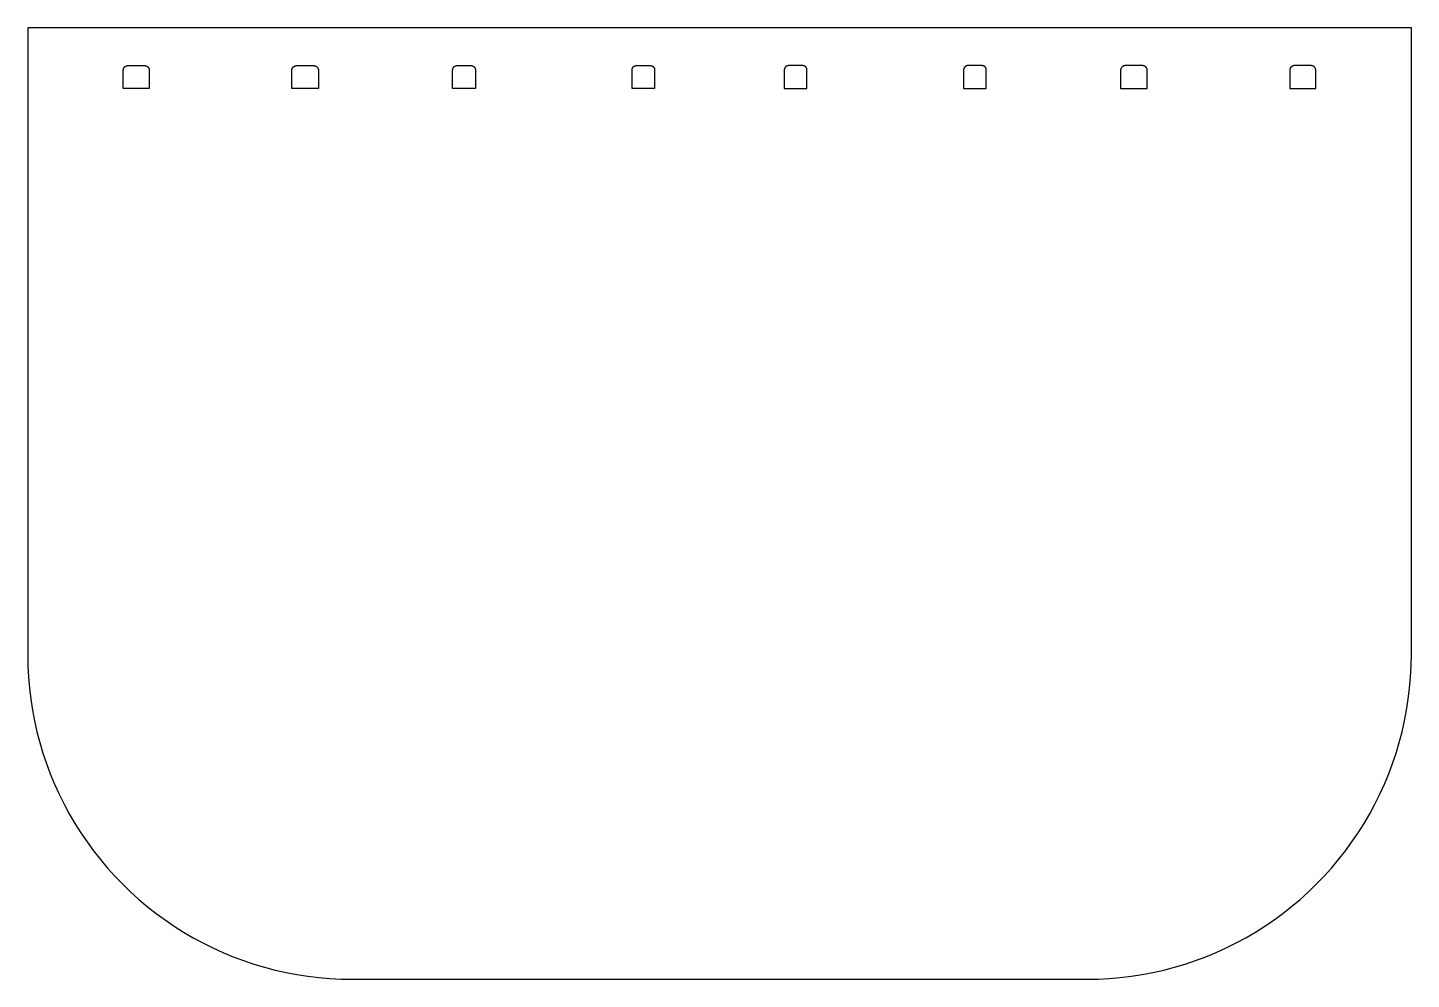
# Model space of a CAD drawing. Header units: millimetres. Extents: x -144 to 176, y -312 to -92.
import ezdxf

# ---------------------------------------------------------------- set-up
doc = ezdxf.new("R2010")
doc.units = ezdxf.units.MM
doc.header["$MEASUREMENT"] = 0
doc.layers.add('Layer 01', color=1, linetype='Continuous', true_color=0xff0000)

msp = doc.modelspace()

# ---------------------------------------------------------------- linework, layer by layer
at = {"layer": 'Layer 01'}
for points in [[(-34.98, -92.34), (-144.24, -92.34)], [(-144.24, -92.34), (-144.24, -237.34)], [(66.38, -92.34), (-34.98, -92.34)], [(175.65, -92.34), (66.38, -92.34)], [(175.65, -237.34), (175.65, -92.34)], [(-122.14, -102.11), (-122.14, -102.09), (-122.14, -102.08), (-122.13, -102.06), (-122.13, -102.05), (-122.13, -102.03), (-122.13, -102.01), (-122.13, -102), (-122.13, -101.98), (-122.12, -101.97), (-122.12, -101.95), (-122.11, -101.92), (-122.11, -101.89), (-122.1, -101.86), (-122.09, -101.82), (-122.08, -101.81), (-122.08, -101.79), (-122.07, -101.78), (-122.07, -101.76), (-122.06, -101.75), (-122.05, -101.73), (-122.04, -101.71), (-122.03, -101.68), (-122.01, -101.65), (-122, -101.63), (-121.98, -101.6), (-121.97, -101.58), (-121.95, -101.56), (-121.93, -101.53), (-121.91, -101.51), (-121.89, -101.48), (-121.87, -101.46), (-121.85, -101.44), (-121.82, -101.42), (-121.8, -101.4), (-121.77, -101.37), (-121.75, -101.35), (-121.72, -101.33), (-121.7, -101.32), (-121.67, -101.3), (-121.64, -101.28), (-121.61, -101.26), (-121.58, -101.25), (-121.55, -101.23), (-121.52, -101.22), (-121.49, -101.21), (-121.46, -101.19), (-121.43, -101.18), (-121.4, -101.17), (-121.37, -101.16), (-121.34, -101.15), (-121.31, -101.14), (-121.27, -101.14), (-121.24, -101.13), (-121.21, -101.13), (-121.18, -101.12), (-121.14, -101.12), (-121.11, -101.11), (-121.08, -101.11), (-121.05, -101.11), (-121.01, -101.11)], [(-116.15, -106.42), (-122.14, -106.42), (-122.14, -102.11)], [(-121.01, -101.11), (-117.28, -101.11)], [(-117.28, -101.11), (-117.25, -101.11), (-117.23, -101.11), (-117.2, -101.11), (-117.18, -101.11)], [(-117.18, -101.11), (-117.15, -101.12), (-117.13, -101.12), (-117.1, -101.12), (-117.08, -101.13)], [(-117.08, -101.13), (-117.05, -101.13), (-117.01, -101.14), (-116.98, -101.15), (-116.94, -101.15), (-116.92, -101.16), (-116.9, -101.17), (-116.88, -101.17), (-116.86, -101.18), (-116.83, -101.19), (-116.8, -101.2), (-116.77, -101.22), (-116.74, -101.23), (-116.72, -101.24), (-116.71, -101.25), (-116.69, -101.26), (-116.67, -101.27), (-116.65, -101.28), (-116.64, -101.29), (-116.62, -101.3), (-116.6, -101.31), (-116.58, -101.32), (-116.57, -101.33), (-116.55, -101.34), (-116.54, -101.36), (-116.52, -101.37), (-116.5, -101.38), (-116.49, -101.39), (-116.47, -101.41), (-116.45, -101.43), (-116.43, -101.45), (-116.41, -101.47), (-116.39, -101.5), (-116.37, -101.51), (-116.35, -101.53), (-116.34, -101.55), (-116.32, -101.57), (-116.31, -101.59), (-116.3, -101.61), (-116.28, -101.63), (-116.27, -101.66), (-116.26, -101.68), (-116.24, -101.71), (-116.23, -101.73), (-116.22, -101.76), (-116.21, -101.79), (-116.2, -101.82), (-116.19, -101.84), (-116.18, -101.87), (-116.17, -101.9), (-116.17, -101.93), (-116.16, -101.96), (-116.16, -101.99), (-116.15, -102.02), (-116.15, -102.05), (-116.15, -102.08), (-116.15, -102.11)], [(-116.15, -102.11), (-116.15, -106.42)], [(-83.16, -102.11), (-83.16, -102.09), (-83.16, -102.08), (-83.16, -102.06), (-83.15, -102.05), (-83.15, -102.03), (-83.15, -102.01), (-83.15, -102), (-83.15, -101.98), (-83.14, -101.97), (-83.14, -101.95), (-83.14, -101.92), (-83.13, -101.89), (-83.12, -101.86), (-83.11, -101.82), (-83.1, -101.81), (-83.1, -101.79), (-83.09, -101.78), (-83.09, -101.76), (-83.08, -101.75), (-83.07, -101.73), (-83.06, -101.7), (-83.05, -101.68), (-83.03, -101.65), (-83.02, -101.63), (-83, -101.61), (-82.99, -101.58), (-82.97, -101.56), (-82.95, -101.54), (-82.93, -101.51), (-82.91, -101.49), (-82.89, -101.47), (-82.87, -101.44), (-82.85, -101.42), (-82.82, -101.4), (-82.8, -101.38), (-82.78, -101.36), (-82.75, -101.34), (-82.72, -101.32), (-82.69, -101.3), (-82.66, -101.28), (-82.63, -101.27), (-82.6, -101.25), (-82.57, -101.23), (-82.54, -101.22), (-82.51, -101.21), (-82.48, -101.19), (-82.45, -101.18), (-82.42, -101.17), (-82.39, -101.16), (-82.36, -101.15), (-82.32, -101.14), (-82.29, -101.14), (-82.26, -101.13), (-82.23, -101.13), (-82.19, -101.12), (-82.16, -101.12), (-82.13, -101.11), (-82.09, -101.11), (-82.06, -101.11), (-82.03, -101.11)], [(-77.04, -102.11), (-77.04, -106.42), (-83.16, -106.42), (-83.16, -102.11)], [(-82.03, -101.11), (-78.2, -101.11)], [(-78.2, -101.11), (-78.17, -101.11), (-78.13, -101.11), (-78.1, -101.11), (-78.06, -101.12), (-78.02, -101.12), (-77.99, -101.13), (-77.95, -101.13), (-77.92, -101.14), (-77.9, -101.15), (-77.87, -101.15), (-77.85, -101.16), (-77.83, -101.16), (-77.81, -101.17), (-77.79, -101.18), (-77.76, -101.18), (-77.74, -101.19), (-77.72, -101.2), (-77.7, -101.21), (-77.68, -101.22), (-77.66, -101.23), (-77.64, -101.24), (-77.62, -101.25), (-77.59, -101.26), (-77.57, -101.27), (-77.55, -101.29), (-77.52, -101.3), (-77.49, -101.32), (-77.46, -101.34), (-77.43, -101.36), (-77.41, -101.38), (-77.38, -101.4), (-77.36, -101.42), (-77.33, -101.45), (-77.31, -101.47), (-77.29, -101.49), (-77.27, -101.51), (-77.25, -101.54), (-77.23, -101.56), (-77.21, -101.59), (-77.19, -101.61), (-77.18, -101.64), (-77.16, -101.67), (-77.14, -101.7), (-77.13, -101.73), (-77.12, -101.74), (-77.12, -101.76), (-77.11, -101.77), (-77.1, -101.79), (-77.1, -101.8), (-77.09, -101.82), (-77.09, -101.83), (-77.08, -101.85), (-77.08, -101.86), (-77.07, -101.88), (-77.07, -101.9), (-77.06, -101.91), (-77.06, -101.93), (-77.06, -101.94), (-77.05, -101.96), (-77.05, -101.98), (-77.05, -101.99), (-77.05, -102.01), (-77.04, -102.03), (-77.04, -102.04), (-77.04, -102.06), (-77.04, -102.08), (-77.04, -102.09), (-77.04, -102.11)], [(-45.99, -102.11), (-45.98, -102.08), (-45.98, -102.05), (-45.98, -102.02), (-45.98, -101.99), (-45.97, -101.96), (-45.97, -101.93), (-45.96, -101.9), (-45.96, -101.87), (-45.95, -101.85), (-45.94, -101.83), (-45.94, -101.81), (-45.93, -101.79), (-45.92, -101.77), (-45.92, -101.75), (-45.91, -101.73), (-45.9, -101.71), (-45.89, -101.69), (-45.88, -101.67), (-45.87, -101.65), (-45.86, -101.63), (-45.85, -101.61), (-45.84, -101.6), (-45.83, -101.58), (-45.82, -101.56), (-45.8, -101.53), (-45.78, -101.51), (-45.76, -101.48), (-45.74, -101.46), (-45.72, -101.44), (-45.7, -101.41), (-45.68, -101.39), (-45.65, -101.37), (-45.63, -101.35), (-45.6, -101.33), (-45.58, -101.31), (-45.55, -101.29), (-45.53, -101.27), (-45.5, -101.25), (-45.47, -101.24), (-45.44, -101.22), (-45.42, -101.21), (-45.39, -101.2), (-45.36, -101.18), (-45.33, -101.17), (-45.3, -101.16), (-45.28, -101.15), (-45.25, -101.15), (-45.22, -101.14), (-45.19, -101.13), (-45.16, -101.13), (-45.13, -101.12), (-45.1, -101.12), (-45.07, -101.11), (-45.04, -101.11), (-45.01, -101.11), (-44.98, -101.11)], [(-40.73, -102.11), (-40.73, -106.42), (-45.99, -106.42), (-45.99, -102.11)], [(-44.98, -101.11), (-41.73, -101.11)], [(-41.73, -101.11), (-41.71, -101.11), (-41.68, -101.11), (-41.65, -101.11), (-41.63, -101.12), (-41.6, -101.12), (-41.57, -101.12), (-41.55, -101.13), (-41.52, -101.13), (-41.5, -101.14), (-41.47, -101.14), (-41.45, -101.15), (-41.43, -101.16), (-41.41, -101.16), (-41.39, -101.17), (-41.37, -101.18), (-41.34, -101.19), (-41.32, -101.2), (-41.3, -101.21), (-41.28, -101.22), (-41.26, -101.23), (-41.24, -101.24), (-41.22, -101.25), (-41.2, -101.26), (-41.18, -101.27), (-41.16, -101.29), (-41.13, -101.31), (-41.11, -101.33), (-41.08, -101.35), (-41.06, -101.37), (-41.03, -101.39), (-41.01, -101.42), (-40.99, -101.44), (-40.97, -101.46), (-40.95, -101.49), (-40.93, -101.51), (-40.91, -101.54), (-40.89, -101.57), (-40.88, -101.59), (-40.86, -101.62), (-40.84, -101.65), (-40.83, -101.68), (-40.82, -101.7), (-40.81, -101.73), (-40.8, -101.76), (-40.78, -101.79), (-40.78, -101.82), (-40.77, -101.85), (-40.76, -101.88), (-40.75, -101.9), (-40.75, -101.93), (-40.74, -101.96), (-40.74, -101.99), (-40.74, -102.02), (-40.73, -102.05), (-40.73, -102.08), (-40.73, -102.11)], [(-4.52, -102.11), (-4.52, -102.08), (-4.52, -102.05), (-4.52, -102.02), (-4.52, -101.99), (-4.51, -101.96), (-4.51, -101.93), (-4.5, -101.9), (-4.49, -101.87), (-4.49, -101.85), (-4.48, -101.83), (-4.48, -101.81), (-4.47, -101.79), (-4.46, -101.77), (-4.46, -101.75), (-4.45, -101.73), (-4.44, -101.71), (-4.43, -101.69), (-4.42, -101.67), (-4.41, -101.65), (-4.4, -101.64), (-4.39, -101.62), (-4.38, -101.6), (-4.37, -101.58), (-4.36, -101.56), (-4.34, -101.54), (-4.33, -101.51), (-4.31, -101.49), (-4.29, -101.46), (-4.27, -101.44), (-4.25, -101.42), (-4.22, -101.4), (-4.2, -101.37), (-4.18, -101.35), (-4.16, -101.33), (-4.13, -101.32), (-4.11, -101.3), (-4.08, -101.28), (-4.06, -101.26), (-4.03, -101.25), (-4.01, -101.23), (-3.98, -101.22), (-3.95, -101.21), (-3.92, -101.19), (-3.89, -101.18), (-3.87, -101.17), (-3.84, -101.16), (-3.81, -101.15), (-3.78, -101.14), (-3.75, -101.13), (-3.71, -101.13), (-3.68, -101.12), (-3.65, -101.12), (-3.62, -101.11), (-3.59, -101.11), (-3.56, -101.11), (-3.52, -101.11)], [(0.71, -102.11), (0.71, -106.42), (-4.52, -106.42), (-4.52, -102.11)], [(-3.52, -101.11), (-0.29, -101.11)], [(-0.29, -101.11), (-0.26, -101.11), (-0.23, -101.11), (-0.2, -101.11), (-0.17, -101.12), (-0.14, -101.12), (-0.11, -101.13), (-0.08, -101.13), (-0.05, -101.14), (-0.03, -101.14), (-0.01, -101.15), (0.01, -101.15), (0.03, -101.16), (0.05, -101.17), (0.07, -101.18), (0.09, -101.18), (0.11, -101.19), (0.13, -101.2), (0.15, -101.21), (0.17, -101.22), (0.19, -101.23), (0.21, -101.24), (0.23, -101.25), (0.25, -101.26), (0.26, -101.27), (0.29, -101.29), (0.32, -101.31), (0.34, -101.33), (0.37, -101.35), (0.39, -101.37), (0.41, -101.39), (0.43, -101.42), (0.46, -101.44), (0.48, -101.46), (0.5, -101.49), (0.52, -101.51), (0.54, -101.54), (0.55, -101.57), (0.57, -101.59), (0.59, -101.62), (0.6, -101.65), (0.62, -101.68), (0.63, -101.7), (0.64, -101.73), (0.65, -101.76), (0.66, -101.79), (0.67, -101.82), (0.68, -101.84), (0.69, -101.87), (0.69, -101.9), (0.7, -101.93), (0.7, -101.96), (0.71, -101.99), (0.71, -102.02), (0.71, -102.05), (0.71, -102.08), (0.71, -102.11)], [(31.69, -101.11), (31.66, -101.11), (31.63, -101.11), (31.6, -101.11), (31.57, -101.12), (31.54, -101.12), (31.51, -101.13), (31.48, -101.13), (31.46, -101.14), (31.43, -101.14), (31.41, -101.15), (31.39, -101.15), (31.37, -101.16), (31.35, -101.17), (31.33, -101.18), (31.31, -101.18), (31.29, -101.19), (31.27, -101.2), (31.25, -101.21), (31.23, -101.22), (31.21, -101.23), (31.19, -101.24), (31.17, -101.25), (31.16, -101.26), (31.14, -101.27), (31.11, -101.29), (31.09, -101.31), (31.06, -101.33), (31.04, -101.35), (31.01, -101.37), (30.99, -101.39), (30.97, -101.42), (30.95, -101.44), (30.92, -101.46), (30.9, -101.49), (30.89, -101.51), (30.87, -101.54), (30.85, -101.57), (30.83, -101.59), (30.82, -101.62), (30.8, -101.65), (30.79, -101.68), (30.77, -101.7), (30.76, -101.73), (30.75, -101.76), (30.74, -101.79), (30.73, -101.82), (30.72, -101.84), (30.72, -101.87), (30.71, -101.9), (30.7, -101.93), (30.7, -101.96), (30.69, -101.99), (30.69, -102.02), (30.69, -102.05), (30.69, -102.08), (30.69, -102.11)], [(30.69, -102.11), (30.69, -106.42), (35.93, -106.42), (35.93, -102.11)], [(34.93, -101.11), (31.69, -101.11)], [(35.93, -102.11), (35.93, -102.08), (35.92, -102.05), (35.92, -102.02), (35.92, -101.99), (35.91, -101.96), (35.91, -101.93), (35.9, -101.9), (35.9, -101.87), (35.89, -101.85), (35.89, -101.83), (35.88, -101.81), (35.87, -101.79), (35.87, -101.77), (35.86, -101.75), (35.85, -101.73), (35.84, -101.71), (35.83, -101.69), (35.83, -101.67), (35.82, -101.65), (35.81, -101.64), (35.8, -101.62), (35.79, -101.6), (35.77, -101.58), (35.76, -101.56), (35.75, -101.54), (35.73, -101.51), (35.71, -101.49), (35.69, -101.46), (35.67, -101.44), (35.65, -101.42), (35.63, -101.4), (35.6, -101.37), (35.58, -101.35), (35.56, -101.33), (35.53, -101.32), (35.51, -101.3), (35.49, -101.28), (35.46, -101.26), (35.44, -101.25), (35.41, -101.23), (35.38, -101.22), (35.35, -101.21), (35.33, -101.19), (35.3, -101.18), (35.27, -101.17), (35.24, -101.16), (35.21, -101.15), (35.18, -101.14), (35.15, -101.13), (35.12, -101.13), (35.08, -101.12), (35.05, -101.12), (35.02, -101.11), (34.99, -101.11), (34.96, -101.11), (34.93, -101.11)], [(73.13, -101.11), (73.11, -101.11), (73.08, -101.11), (73.05, -101.11), (73.03, -101.12), (73, -101.12), (72.97, -101.12), (72.95, -101.13), (72.92, -101.13), (72.9, -101.14), (72.88, -101.14), (72.85, -101.15), (72.83, -101.16), (72.81, -101.16), (72.79, -101.17), (72.77, -101.18), (72.75, -101.19), (72.73, -101.2), (72.7, -101.21), (72.68, -101.22), (72.66, -101.23), (72.64, -101.24), (72.62, -101.25), (72.6, -101.26), (72.59, -101.27), (72.56, -101.29), (72.53, -101.31), (72.51, -101.33), (72.48, -101.35), (72.46, -101.37), (72.44, -101.39), (72.41, -101.42), (72.39, -101.44), (72.37, -101.46), (72.35, -101.49), (72.33, -101.51), (72.31, -101.54), (72.29, -101.57), (72.28, -101.59), (72.26, -101.62), (72.25, -101.65), (72.23, -101.68), (72.22, -101.7), (72.21, -101.73), (72.2, -101.76), (72.19, -101.79), (72.18, -101.82), (72.17, -101.85), (72.16, -101.88), (72.16, -101.9), (72.15, -101.93), (72.14, -101.96), (72.14, -101.99), (72.14, -102.02), (72.14, -102.05), (72.13, -102.08), (72.13, -102.11)], [(72.13, -102.11), (72.13, -106.42), (77.39, -106.42), (77.39, -102.11)], [(76.38, -101.11), (73.13, -101.11)], [(77.39, -102.11), (77.39, -102.08), (77.39, -102.05), (77.38, -102.02), (77.38, -101.99), (77.38, -101.96), (77.37, -101.93), (77.36, -101.9), (77.36, -101.87), (77.35, -101.85), (77.35, -101.83), (77.34, -101.81), (77.33, -101.79), (77.33, -101.77), (77.32, -101.75), (77.31, -101.73), (77.3, -101.71), (77.29, -101.69), (77.28, -101.67), (77.28, -101.65), (77.27, -101.63), (77.26, -101.61), (77.24, -101.6), (77.23, -101.58), (77.22, -101.56), (77.2, -101.53), (77.19, -101.51), (77.17, -101.48), (77.15, -101.46), (77.12, -101.44), (77.1, -101.41), (77.08, -101.39), (77.06, -101.37), (77.03, -101.35), (77.01, -101.33), (76.98, -101.31), (76.96, -101.29), (76.93, -101.27), (76.9, -101.25), (76.87, -101.24), (76.84, -101.22), (76.82, -101.21), (76.79, -101.2), (76.76, -101.18), (76.73, -101.17), (76.71, -101.16), (76.68, -101.15), (76.65, -101.15), (76.62, -101.14), (76.59, -101.13), (76.56, -101.13), (76.53, -101.12), (76.5, -101.12), (76.47, -101.11), (76.44, -101.11), (76.41, -101.11), (76.38, -101.11)], [(109.61, -101.11), (109.57, -101.11), (109.53, -101.11), (109.5, -101.11), (109.46, -101.12), (109.43, -101.12), (109.39, -101.13), (109.36, -101.13), (109.32, -101.14), (109.3, -101.15), (109.28, -101.15), (109.25, -101.16), (109.23, -101.16), (109.21, -101.17), (109.19, -101.18), (109.17, -101.18), (109.14, -101.19), (109.12, -101.2), (109.1, -101.21), (109.08, -101.22), (109.06, -101.23), (109.04, -101.24), (109.02, -101.25), (109, -101.26), (108.98, -101.27), (108.95, -101.29), (108.92, -101.3), (108.89, -101.32), (108.86, -101.34), (108.84, -101.36), (108.81, -101.38), (108.78, -101.4), (108.76, -101.42), (108.74, -101.45), (108.71, -101.47), (108.69, -101.49), (108.67, -101.51), (108.65, -101.54), (108.63, -101.56), (108.61, -101.59), (108.6, -101.61), (108.58, -101.64), (108.56, -101.67), (108.55, -101.7), (108.53, -101.73), (108.52, -101.74), (108.52, -101.76), (108.51, -101.77), (108.51, -101.79), (108.5, -101.8), (108.49, -101.82), (108.49, -101.83), (108.48, -101.85), (108.48, -101.86), (108.47, -101.88), (108.47, -101.9), (108.47, -101.91), (108.46, -101.93), (108.46, -101.94), (108.46, -101.96), (108.45, -101.98), (108.45, -101.99), (108.45, -102.01), (108.45, -102.03), (108.45, -102.04), (108.44, -102.06), (108.44, -102.08), (108.44, -102.09), (108.44, -102.11)], [(108.44, -102.11), (108.44, -106.42), (114.56, -106.42), (114.56, -102.11)], [(113.43, -101.11), (109.61, -101.11)], [(114.56, -102.11), (114.56, -102.09), (114.56, -102.08), (114.56, -102.06), (114.56, -102.05), (114.56, -102.03), (114.55, -102.01), (114.55, -102), (114.55, -101.98), (114.55, -101.97), (114.54, -101.95), (114.54, -101.92), (114.53, -101.89), (114.52, -101.86), (114.51, -101.82), (114.51, -101.81), (114.5, -101.79), (114.49, -101.78), (114.49, -101.76), (114.48, -101.75), (114.47, -101.73), (114.46, -101.7), (114.45, -101.68), (114.44, -101.65), (114.42, -101.63), (114.41, -101.61), (114.39, -101.58), (114.37, -101.56), (114.36, -101.54), (114.34, -101.51), (114.32, -101.49), (114.29, -101.47), (114.27, -101.44), (114.25, -101.42), (114.23, -101.4), (114.2, -101.38), (114.18, -101.36), (114.15, -101.34), (114.12, -101.32), (114.09, -101.3), (114.07, -101.28), (114.04, -101.27), (114.01, -101.25), (113.98, -101.23), (113.95, -101.22), (113.92, -101.21), (113.88, -101.19), (113.85, -101.18), (113.82, -101.17), (113.79, -101.16), (113.76, -101.15), (113.73, -101.14), (113.69, -101.14), (113.66, -101.13), (113.63, -101.13), (113.59, -101.12), (113.56, -101.12), (113.53, -101.11), (113.5, -101.11), (113.46, -101.11), (113.43, -101.11)], [(148.48, -101.13), (148.45, -101.13), (148.42, -101.14), (148.38, -101.15), (148.35, -101.15), (148.32, -101.16), (148.3, -101.17), (148.28, -101.17), (148.26, -101.18), (148.23, -101.19), (148.2, -101.2), (148.17, -101.22), (148.14, -101.23), (148.13, -101.24), (148.11, -101.25), (148.09, -101.26), (148.07, -101.27), (148.05, -101.28), (148.04, -101.29), (148.02, -101.3), (148, -101.31), (147.99, -101.32), (147.97, -101.33), (147.95, -101.34), (147.94, -101.36), (147.92, -101.37), (147.91, -101.38), (147.89, -101.39), (147.87, -101.41), (147.85, -101.43), (147.83, -101.45), (147.81, -101.47), (147.79, -101.5), (147.77, -101.51), (147.76, -101.53), (147.74, -101.55), (147.73, -101.57), (147.71, -101.59), (147.7, -101.61), (147.69, -101.63), (147.67, -101.66), (147.66, -101.68), (147.65, -101.71), (147.63, -101.73), (147.62, -101.76), (147.61, -101.79), (147.6, -101.82), (147.59, -101.84), (147.58, -101.87), (147.58, -101.9), (147.57, -101.93), (147.56, -101.96), (147.56, -101.99), (147.56, -102.02), (147.55, -102.05), (147.55, -102.08), (147.55, -102.11)], [(147.55, -106.42), (153.54, -106.42), (153.54, -102.11)], [(147.55, -102.11), (147.55, -106.42)], [(148.58, -101.11), (148.56, -101.12), (148.53, -101.12), (148.51, -101.12), (148.48, -101.13)], [(148.68, -101.11), (148.65, -101.11), (148.63, -101.11), (148.61, -101.11), (148.58, -101.11)], [(152.42, -101.11), (148.68, -101.11)], [(153.54, -102.11), (153.54, -102.09), (153.54, -102.08), (153.54, -102.06), (153.54, -102.05), (153.53, -102.03), (153.53, -102.01), (153.53, -102), (153.53, -101.98), (153.53, -101.97), (153.52, -101.95), (153.52, -101.92), (153.51, -101.89), (153.5, -101.86), (153.49, -101.82), (153.49, -101.81), (153.48, -101.79), (153.47, -101.78), (153.47, -101.76), (153.46, -101.75), (153.45, -101.73), (153.44, -101.71), (153.43, -101.68), (153.42, -101.65), (153.4, -101.63), (153.38, -101.6), (153.37, -101.58), (153.35, -101.56), (153.33, -101.53), (153.31, -101.51), (153.29, -101.48), (153.27, -101.46), (153.25, -101.44), (153.23, -101.42), (153.2, -101.4), (153.18, -101.37), (153.15, -101.35), (153.13, -101.33), (153.1, -101.32), (153.07, -101.3), (153.04, -101.28), (153.01, -101.26), (152.98, -101.25), (152.95, -101.23), (152.92, -101.22), (152.89, -101.21), (152.86, -101.19), (152.83, -101.18), (152.8, -101.17), (152.77, -101.16), (152.74, -101.15), (152.71, -101.14), (152.68, -101.14), (152.64, -101.13), (152.61, -101.13), (152.58, -101.12), (152.55, -101.12), (152.51, -101.11), (152.48, -101.11), (152.45, -101.11), (152.42, -101.11)], [(-144.24, -237.34), (-144.2, -239.9), (-144.07, -242.46), (-143.85, -245.01), (-143.55, -247.55), (-143.15, -250.08), (-142.67, -252.6), (-142.11, -255.1), (-141.46, -257.57), (-140.73, -260.03), (-139.91, -262.46), (-139.01, -264.85), (-138.03, -267.22), (-136.97, -269.55), (-135.83, -271.84), (-134.62, -274.1), (-133.33, -276.31), (-131.96, -278.47), (-130.52, -280.59), (-129, -282.66), (-127.42, -284.67), (-125.77, -286.63), (-124.06, -288.53), (-122.28, -290.37), (-120.44, -292.15), (-118.53, -293.87), (-116.58, -295.52), (-114.56, -297.1), (-112.49, -298.61), (-110.38, -300.05), (-108.21, -301.42), (-106, -302.71), (-103.75, -303.93), (-101.45, -305.07), (-99.12, -306.13), (-96.76, -307.11), (-94.36, -308.01), (-91.93, -308.83), (-89.48, -309.56), (-87, -310.21), (-84.5, -310.77), (-81.99, -311.25), (-79.46, -311.64), (-76.91, -311.95), (-74.36, -312.17), (-71.8, -312.3), (-69.24, -312.34)], [(100.65, -312.34), (103.21, -312.3), (105.76, -312.17), (108.32, -311.95), (110.86, -311.64), (113.39, -311.25), (115.9, -310.77), (118.4, -310.21), (120.88, -309.56), (123.33, -308.83), (125.76, -308.01), (128.16, -307.11), (130.53, -306.13), (132.86, -305.07), (135.15, -303.93), (137.4, -302.71), (139.61, -301.42), (141.78, -300.05), (143.9, -298.61), (145.96, -297.1), (147.98, -295.52), (149.94, -293.87), (151.84, -292.15), (153.68, -290.37), (155.46, -288.53), (157.17, -286.63), (158.82, -284.67), (160.41, -282.66), (161.92, -280.59), (163.36, -278.47), (164.73, -276.31), (166.02, -274.1), (167.24, -271.84), (168.38, -269.55), (169.44, -267.22), (170.42, -264.85), (171.32, -262.46), (172.13, -260.03), (172.86, -257.57), (173.51, -255.1), (174.08, -252.6), (174.56, -250.08), (174.95, -247.55), (175.25, -245.01), (175.47, -242.46), (175.6, -239.9), (175.65, -237.34)], [(-69.24, -312.34), (100.65, -312.34)]]:
    msp.add_lwpolyline(points, dxfattribs=at)

doc.saveas('drawing.dxf')
